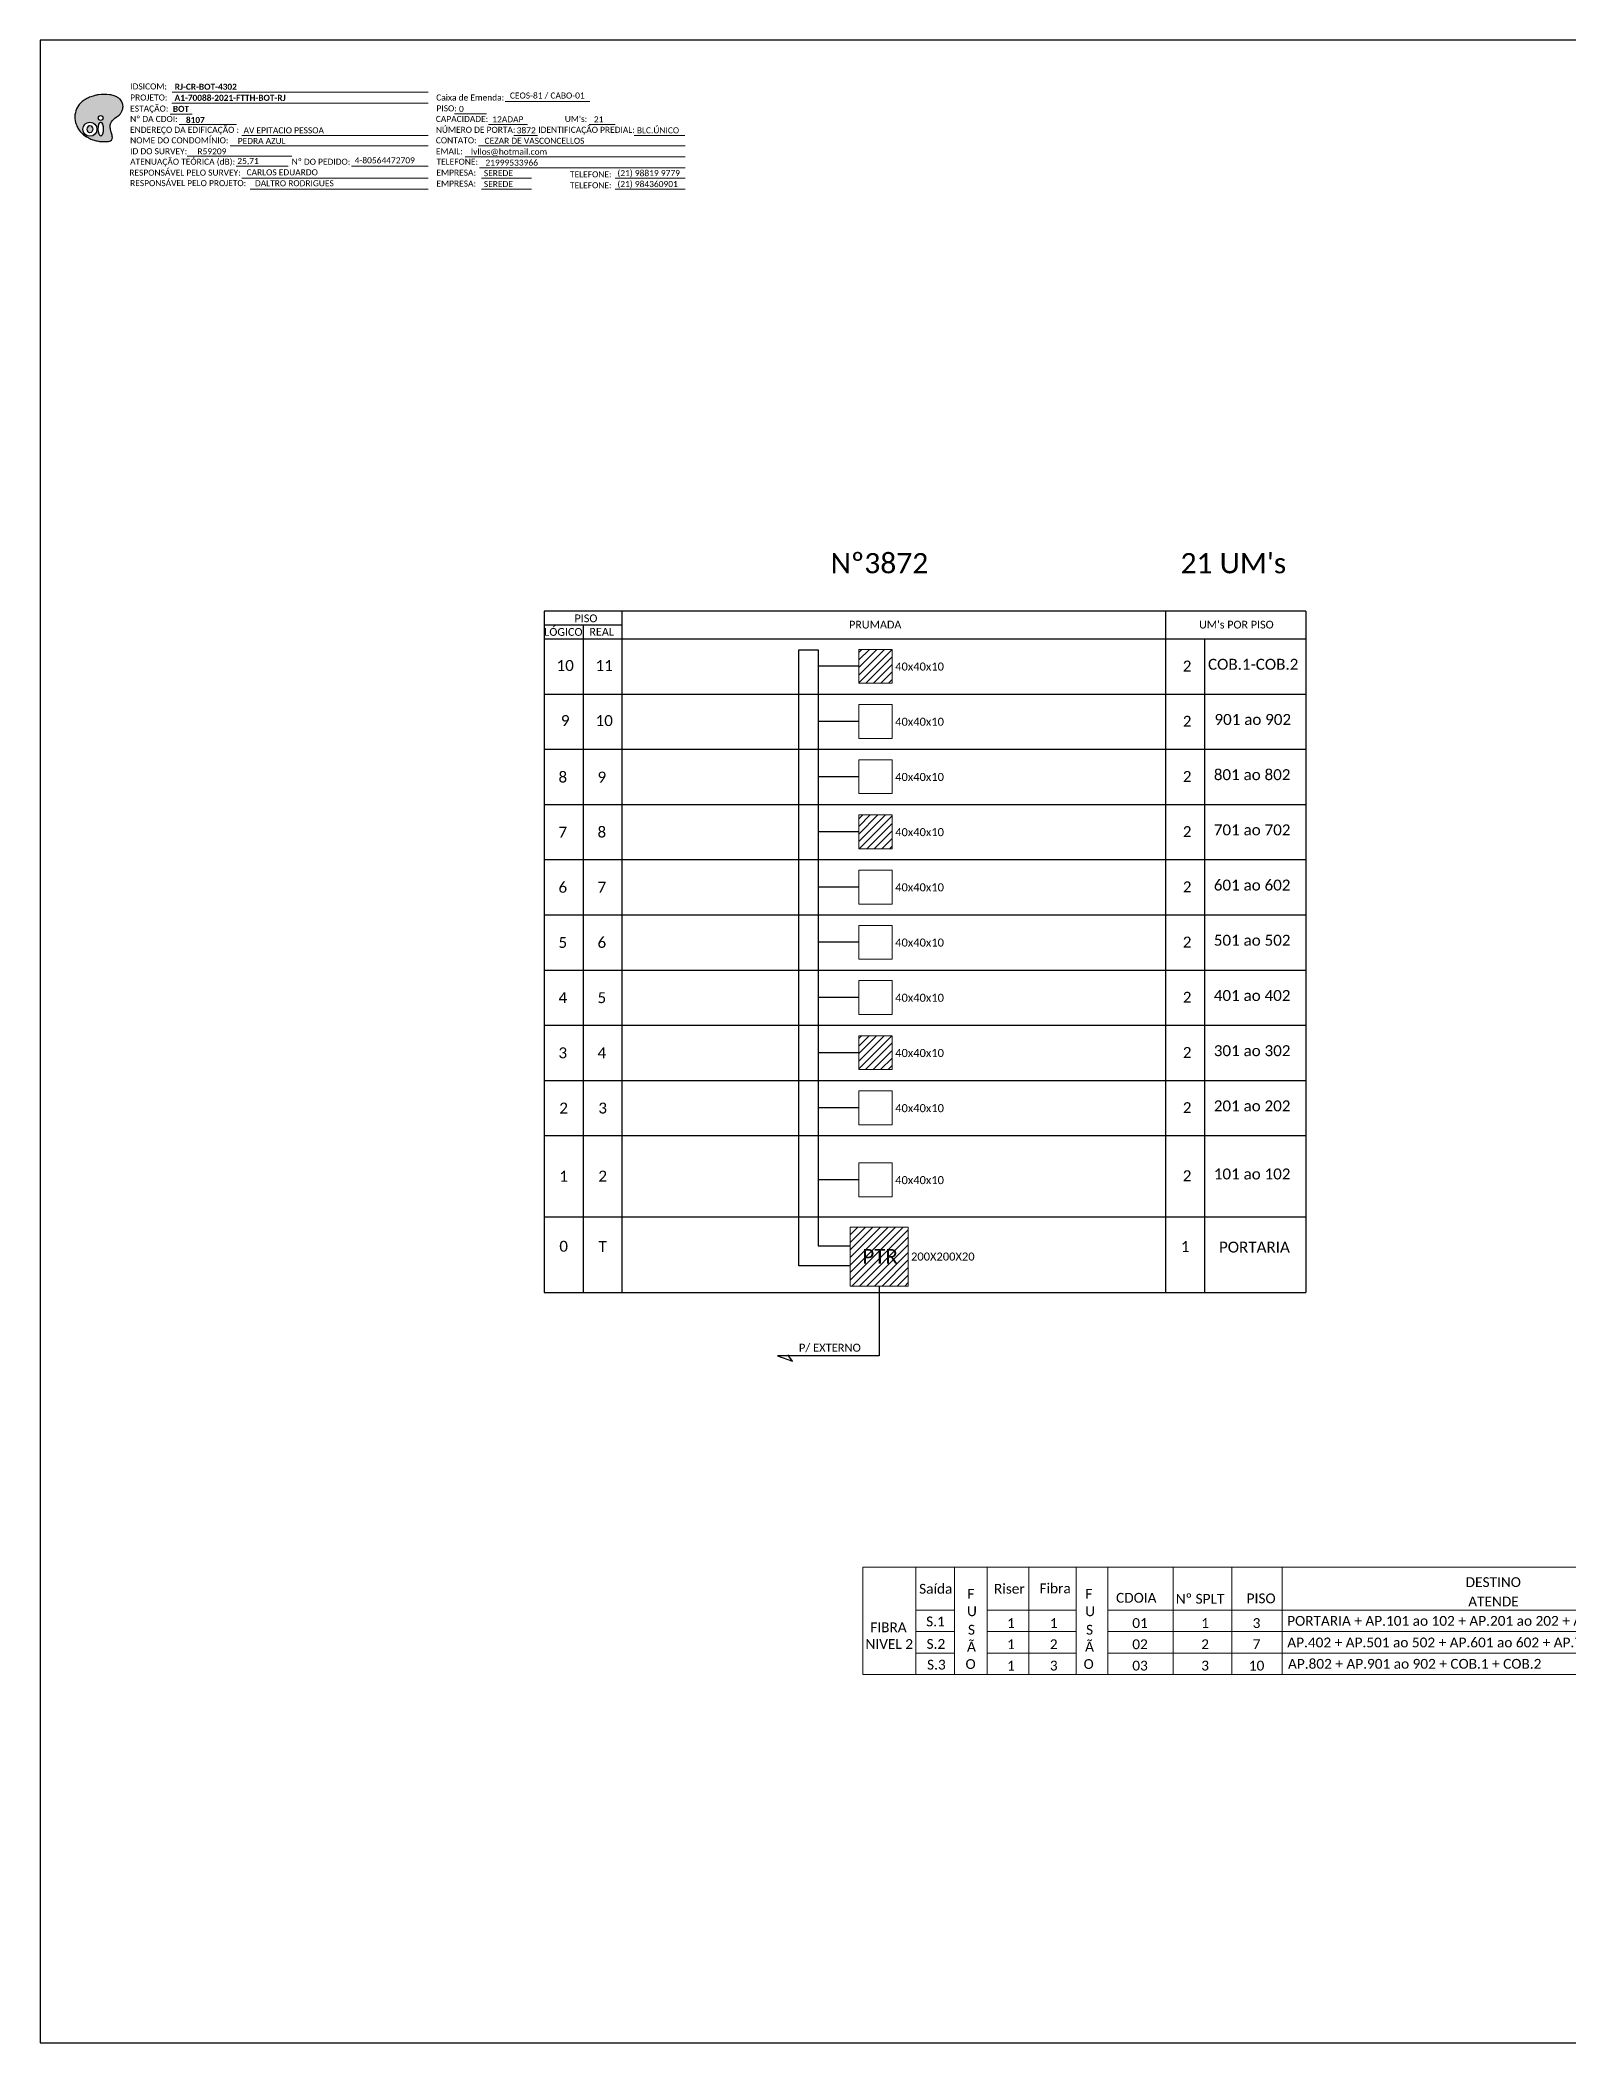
# Model space of a CAD drawing. Header units: metres. Extents: x -1286 to 457, y -500 to 94.
# Drawn here: x -384 to 69, y -500 to 94 of the extents above; entities that cross this region are included whole.
import ezdxf
from ezdxf.enums import TextEntityAlignment as Align

# ---------------------------------------------------------------- set-up
doc = ezdxf.new("R2010")
doc.units = ezdxf.units.M
doc.layers.add('(Notas)', color=7, linetype='Continuous', lineweight=0)
doc.layers.add('_NUMERAÇÃO_', color=34, linetype='Continuous', lineweight=0)
doc.layers.add('CAP a instalar', color=1, linetype='Continuous')
doc.styles.add('WMF-Calibri0', font='calibri.ttf')
doc.styles.add('WMF-Calibri1', font='calibrib.ttf')

# ---------------------------------------------------------------- blocks, each defined once
blk = doc.blocks.new('OI')
h = blk.add_hatch(color=40)
edge = h.paths.add_edge_path()
edge.add_spline(control_points=[(4.35, -0.67), (3.92, -0.99), (3.26, -1.5), (2.81, -2.59), (2.9, -3.5), (3.06, -4.27), (3.31, -4.85), (3.37, -5.39), (3.4, -5.88), (3.2, -6.4), (2.54, -6.61), (1.65, -6.63), (0.55, -6.67), (-0.56, -6.42), (-1.61, -6.14), (-2.77, -5.61), (-3.92, -4.77), (-4.89, -3.7), (-5.34, -2.65), (-5.6, -1.94), (-5.85, -0.96), (-5.71, 0.47), (-5.1, 2.02), (-4.14, 3.02), (-3.3, 3.61), (-2.37, 4.16), (-1.36, 4.44), (-0.56, 4.7), (0.79, 4.85), (2.24, 4.97), (3.79, 4.57), (4.67, 4.21), (5.44, 3.65), (5.76, 2.99), (6.03, 2.21), (6.01, 1.46), (5.72, 0.64), (5.31, 0.08), (4.88, -0.38), (4.51, -0.55), (4.35, -0.67)], knot_values=[0, 0, 0, 0, 1.60434, 2.417191, 3.427595, 4.282808, 4.776746, 5.304182, 5.888771, 6.258406, 6.858137, 7.79129, 8.986195, 10.124242, 11.187857, 12.242908, 13.953784, 15.414161, 16.515391, 17.349188, 17.675853, 19.552021, 21.515531, 22.568638, 23.63245, 24.621084, 25.782718, 26.745347, 27.142653, 29.870543, 31.004649, 31.921532, 32.709589, 33.801391, 34.042471, 35.192333, 35.971461, 36.628871, 37.254359, 37.836911, 37.836911, 37.836911, 37.836911], degree=3, periodic=0)
h.paths.add_polyline_path([(1.13, -0.87, -1), (-0.04, -0.87, -1)], flags=16)
edge = h.paths.add_edge_path(flags=16)
edge.add_ellipse((0.56, -3.59), major_axis=(-0.02, 1.71), ratio=0.361305, start_angle=0, end_angle=360)
h.paths.add_polyline_path([(-0.36, -3.62, -1), (-3.8, -3.62, -1)], flags=16)
edge = h.paths.add_edge_path(flags=0)
edge.add_ellipse((-2.08, -3.62), major_axis=(0, 0.885), ratio=0.758294, start_angle=0, end_angle=360)
at = {"color": 40}
for centre, radius in [((-2.08, -3.62), 1.72), ((0.54, -0.87), 0.587)]:
    blk.add_circle(centre, radius, dxfattribs=at)
blk.add_ellipse((-2.08, -3.62), major_axis=(0, 0.885), ratio=0.758294, start_param=-3.141592653589792, end_param=3.141592653589792, dxfattribs=at)
blk.add_ellipse((0.56, -3.59), major_axis=(-0.02, 1.71), ratio=0.361305, dxfattribs=at)
at = {"color": 40, "start_tangent": (-0.800898, -0.598801), "end_tangent": (-0.800898, -0.598801)}
blk.add_spline([(4.35, -0.67), (3.2, -1.78), (2.9, -2.54), (2.92, -3.55), (3.12, -4.38), (3.28, -4.85), (3.37, -5.37), (3.35, -5.95), (3.2, -6.29), (2.66, -6.55), (1.73, -6.63), (0.54, -6.62), (-0.58, -6.41), (-1.6, -6.11), (-2.56, -5.67), (-3.95, -4.67), (-4.89, -3.56), (-5.37, -2.56), (-5.64, -1.78), (-5.72, -1.46), (-5.63, 0.42), (-4.84, 2.22), (-4.13, 2.99), (-3.27, 3.62), (-2.4, 4.09), (-1.3, 4.47), (-0.37, 4.72), (0.02, 4.77), (2.75, 4.8), (3.85, 4.53), (4.69, 4.16), (5.31, 3.68), (5.85, 2.73), (5.93, 2.5), (5.94, 1.35), (5.67, 0.62), (5.29, 0.08), (4.84, -0.36), (4.35, -0.67)], degree=3, dxfattribs=at)

msp = doc.modelspace()

# ---------------------------------------------------------------- hatches: boundary and pattern name
h = msp.add_hatch()
h.set_pattern_fill('LINE', color=1, scale=0.5, angle=45)
h.paths.add_polyline_path([(-131.38, -86.5), (-141.29, -86.5), (-141.29, -96.54), (-131.38, -96.54)])
h.paths.add_polyline_path([(-131.38, -135.62), (-141.29, -135.62), (-141.29, -145.66), (-131.38, -145.66)])
h.paths.add_polyline_path([(-131.38, -201.11), (-141.29, -201.11), (-141.29, -211.15), (-131.38, -211.15)])
h = msp.add_hatch()
h.set_pattern_fill('ANSI31', color=1, scale=12.675488, style=0)
h.set_pattern_definition([(45, (-919.0853, -762.0324), (-1.1203655, 1.1203655), [])])
h.paths.add_polyline_path([(-143.83, -275.34), (-126.63, -275.34), (-126.63, -257.9), (-143.83, -257.9)])
h.paths.add_polyline_path([(-141.29, -269.82), (-128.51, -269.82), (-128.51, -263.29), (-141.29, -263.29)], flags=24)

# ---------------------------------------------------------------- linework, layer by layer
at = {"layer": '(Notas)', "lineweight": 0}
for p, q in [((-124.4, -390.55), (-124.4, -358.75)), ((-112.87, -390.55), (-112.87, -358.75)), ((-103.24, -390.55), (-103.24, -358.75)), ((-90.9, -390.55), (-90.9, -358.75)), ((-76.87, -390.55), (-76.87, -358.75)), ((-67.4, -390.55), (-67.4, -358.75)), ((-48.1, -390.55), (-48.1, -358.75)), ((-30.62, -390.55), (-30.62, -358.75)), ((-15.7, -390.55), (-15.7, -358.75))]:
    msp.add_line(p, q, dxfattribs=at)
msp.add_lwpolyline([(-384.06, -499.81), (456.94, -499.81), (456.94, 94.19), (-384.06, 94.19)], close=True)
at = {"color": 7, "lineweight": 0}
for points in [[(-344.93, 78.79), (-268.95, 78.79)], [(-345.46, 72.24), (-338.91, 72.24)], [(-344.96, 75.52), (-269, 75.52)], [(-261.18, 72.28), (-251.7, 72.28)], [(-246.14, 76.01), (-221, 76.01)], [(-342.8, 69.17), (-325.83, 69.17)], [(-324.23, 65.93), (-268.98, 65.93)], [(-251.13, 69.17), (-239.51, 69.17)], [(-243.55, 65.93), (-236.6, 65.93)], [(-221.19, 69.17), (-213.52, 69.17)], [(-207.85, 65.93), (-192.82, 65.93)], [(-340.48, 59.75), (-309.44, 59.75)], [(-327.64, 62.82), (-268.98, 62.82)], [(-258.05, 59.58), (-192.79, 59.58)], [(-254.02, 62.82), (-192.79, 62.82)], [(-325.95, 56.79), (-310.44, 56.79)], [(-291.72, 56.79), (-268.95, 56.79)], [(-253.77, 56.34), (-192.79, 56.34)], [(-324.23, 53.23), (-268.98, 53.23)], [(-321.74, 49.99), (-268.98, 49.99)], [(-253.16, 53.23), (-238.36, 53.23)], [(-253.16, 49.99), (-238.36, 49.99)], [(-213.56, 53.23), (-192.79, 53.23)], [(-213.56, 49.99), (-192.79, 49.99)]]:
    msp.add_lwpolyline(points, dxfattribs=at)
at = {"color": 0}
for points in [[(-8.7, -75.16), (-234.59, -75.16)], [(-234.59, -79.27), (-211.44, -79.27)], [(-234.59, -83.39), (-8.7, -83.39)]]:
    msp.add_lwpolyline(points, dxfattribs=at)
for points in [[(-234.59, -75.16), (-234.59, -83.39)], [(-211.44, -83.39), (-211.44, -75.16)], [(-50.29, -75.16), (-50.29, -83.39)], [(-8.7, -75.16), (-8.7, -83.39)], [(-223.02, -79.27), (-223.02, -83.39)], [(-234.59, -83.39), (-234.59, -277.29)], [(-234.59, -83.39), (-8.7, -83.39)], [(-223.02, -83.39), (-223.02, -277.29)], [(-211.44, -277.29), (-211.44, -83.39)], [(-50.29, -83.39), (-50.29, -277.29)], [(-38.72, -277.29), (-38.72, -83.39)], [(-8.7, -83.39), (-8.7, -277.29)], [(-234.59, -99.76), (-8.7, -99.76)], [(-234.59, -116.13), (-8.7, -116.13)], [(-234.59, -132.5), (-8.7, -132.5)], [(-234.59, -148.87), (-8.7, -148.87)], [(-234.59, -165.25), (-8.7, -165.25)], [(-234.59, -181.62), (-8.7, -181.62)], [(-234.59, -197.99), (-8.7, -197.99)], [(-234.59, -214.36), (-8.7, -214.36)], [(-234.59, -230.73), (-8.7, -230.73)], [(-234.59, -254.82), (-8.7, -254.82)], [(-234.59, -277.29), (-8.7, -277.29)]]:
    msp.add_lwpolyline(points)
at = {"color": 1, "lineweight": 0}
for points in [[(-131.38, -86.5), (-141.29, -86.5), (-141.29, -96.54), (-131.38, -96.54)], [(-131.38, -135.62), (-141.29, -135.62), (-141.29, -145.66), (-131.38, -145.66)], [(-131.38, -201.11), (-141.29, -201.11), (-141.29, -211.15), (-131.38, -211.15)], [(-143.83, -257.9), (-126.63, -257.9), (-126.63, -275.34), (-143.83, -275.34)]]:
    msp.add_lwpolyline(points, close=True, dxfattribs=at)
at = {"lineweight": 0}
for points in [[(-131.38, -102.87), (-141.29, -102.87), (-141.29, -112.92), (-131.38, -112.92)], [(-131.38, -119.25), (-141.29, -119.25), (-141.29, -129.29), (-131.38, -129.29)], [(-131.38, -151.99), (-141.29, -151.99), (-141.29, -162.03), (-131.38, -162.03)], [(-131.38, -168.36), (-141.29, -168.36), (-141.29, -178.4), (-131.38, -178.4)], [(-131.38, -184.73), (-141.29, -184.73), (-141.29, -194.77), (-131.38, -194.77)], [(-131.38, -217.48), (-141.29, -217.48), (-141.29, -227.52), (-131.38, -227.52)], [(-131.38, -238.81), (-141.29, -238.81), (-141.29, -248.85), (-131.38, -248.85)]]:
    msp.add_lwpolyline(points, close=True, dxfattribs=at)
at = {"color": 1}
for points in [[(-135.23, -275.34), (-135.23, -295.99), (-165.36, -295.99)], [(-165.36, -295.99), (-160.95, -297.58)], [(-160.95, -297.58), (-162.36, -295.75)]]:
    msp.add_lwpolyline(points, dxfattribs=at)
at = {"layer": '_NUMERAÇÃO_', "color": 0, "lineweight": 0}
for p, q in [((163.62, -358.75), (-140.04, -358.75)), ((-140.04, -358.75), (-140.04, -390.55)), ((-112.87, -371.47), (-124.4, -371.47)), ((-76.87, -371.47), (-103.24, -371.47)), ((163.62, -371.47), (-67.4, -371.47)), ((-112.87, -377.8), (-124.4, -377.8)), ((-76.87, -377.8), (-103.24, -377.8)), ((163.62, -377.8), (-67.4, -377.8)), ((-112.87, -384.22), (-124.4, -384.22)), ((-76.87, -384.22), (-103.24, -384.22)), ((163.62, -384.22), (-67.4, -384.22)), ((163.06, -390.55), (-140.04, -390.55)), ((-112.87, -390.55), (-124.4, -390.55)), ((-76.87, -390.55), (-103.24, -390.55)), ((163.62, -390.55), (-67.4, -390.55))]:
    msp.add_line(p, q, dxfattribs=at)
at = {"layer": 'CAP a instalar', "color": 3}
for points in [[(-159.08, -259.16), (-159.08, -86.6), (-153.38, -86.6), (-153.38, -263.37), (-143.83, -263.37)], [(-141.29, -91.52), (-153.19, -91.52)], [(-141.29, -107.89), (-153.19, -107.89)], [(-141.29, -124.27), (-153.19, -124.27)], [(-141.29, -140.64), (-153.19, -140.64)], [(-141.29, -157.01), (-153.19, -157.01)], [(-141.29, -173.38), (-153.19, -173.38)], [(-141.29, -189.75), (-153.19, -189.75)], [(-141.29, -206.13), (-153.19, -206.13)], [(-141.29, -222.5), (-153.19, -222.5)], [(-141.29, -243.83), (-153.19, -243.83)], [(-143.83, -269.29), (-159.08, -269.29), (-159.08, -259.16)]]:
    msp.add_lwpolyline(points, dxfattribs=at)

# ---------------------------------------------------------------- block references
at = {"color": 7, "xscale": 1.213923925163967, "yscale": 1.213923925163967, "zscale": 1.213923925163967, "rotation": 0.1532896023949059}
msp.add_blockref('OI', (-366.75, 72.14), dxfattribs=at)

# ---------------------------------------------------------------- texts
at = {"color": 7, "lineweight": 0, "style": 'WMF-Calibri0'}
for s, height, p in [('PROJETO:', 1.793, (-357.33, 76.26)), ('IDSICOM:', 1.793, (-357.33, 79.54)), ('Caixa de Emenda:', 1.7927, (-266.59, 76.26)), ('ESTAÇÃO:', 1.793, (-357.35, 72.98)), ('Nº DA CDOI:', 1.7927, (-357.35, 69.91)), ('CAPACIDADE:', 1.7927, (-266.7, 69.91)), ('PISO:', 1.793, (-266.52, 73.03)), ("UM's:", 1.793, (-228.46, 69.91)), ('ENDEREÇO DA EDIFICAÇÃO :', 1.7927, (-357.35, 66.68)), ('NOME DO CONDOMÍNIO:', 1.7927, (-357.35, 63.56)), ('CONTATO:', 1.793, (-266.7, 63.56)), ('NÚMERO DE PORTA:', 1.7927, (-266.7, 66.68)), ('IDENTIFICAÇÃO PREDIAL:', 1.7927, (-236.33, 66.68)), ('ATENUAÇÃO TEÓRICA (dB):', 1.7927, (-357.35, 57.21)), ('ID DO SURVEY:', 1.7927, (-357.35, 60.33)), ('EMAIL:', 1.793, (-266.7, 60.33)), ('RESPONSÁVEL PELO SURVEY:', 1.7927, (-357.59, 53.98)), ('Nº DO PEDIDO:', 1.7927, (-309.43, 57.21)), ('TELEFONE:', 1.793, (-266.52, 57.21)), ('EMPRESA:', 1.793, (-266.52, 53.98)), ('TELEFONE:', 1.793, (-226.92, 53.47)), ('RESPONSÁVEL PELO PROJETO:', 1.7927, (-357.35, 50.87)), ('EMPRESA:', 1.793, (-266.52, 50.74)), ('TELEFONE:', 1.793, (-226.92, 50.24))]:
    msp.add_text(s, height=height, dxfattribs=at).set_placement(p)
at = {"color": 7}
for s, height, style, p in [('A1-70088-2021-FTTH-BOT-RJ', 1.7927, 'WMF-Calibri1', (-344.17, 76.17)), ('RJ-CR-BOT-4302', 1.7927, 'WMF-Calibri1', (-344.13, 79.45)), ('CEOS-81 / CABO-01', 1.7927, 'WMF-Calibri0', (-244.74, 76.85)), ('BOT', 1.793, 'WMF-Calibri1', (-344.67, 72.89)), ('0', 1.79, 'WMF-Calibri0', (-259.83, 72.88)), ('12ADAP', 1.793, 'WMF-Calibri0', (-249.96, 69.79)), ('21', 1.793, 'WMF-Calibri0', (-219.84, 69.77)), ('AV EPITACIO PESSOA', 1.7927, 'WMF-Calibri0', (-323.72, 66.52)), ('3872', 1.793, 'WMF-Calibri0', (-242.73, 66.53)), ('BLC.ÚNICO', 1.793, 'WMF-Calibri0', (-207.09, 66.53)), ('R59209', 1.793, 'WMF-Calibri0', (-337.39, 60.28)), ('PEDRA AZUL', 1.793, 'WMF-Calibri0', (-325.44, 63.39)), ('4-80564472709', 1.7927, 'WMF-Calibri0', (-290.77, 57.62)), ('lvllos@hotmail.com', 1.7927, 'WMF-Calibri0', (-256.28, 60.18)), ('CEZAR DE VASCONCELLOS', 1.7927, 'WMF-Calibri0', (-252.24, 63.42)), ('25,71', 1.793, 'WMF-Calibri0', (-325.57, 57.45)), ('CARLOS EDUARDO', 1.7927, 'WMF-Calibri0', (-322.83, 54.07)), ('SEREDE', 1.793, 'WMF-Calibri0', (-252.46, 53.83)), ('21999533966', 1.7927, 'WMF-Calibri0', (-251.99, 56.94)), ('(21) 98819 9779', 1.7927, 'WMF-Calibri0', (-212.85, 53.83)), ('DALTRO RODRIGUES', 1.7927, 'WMF-Calibri0', (-320.34, 50.83)), ('SEREDE', 1.793, 'WMF-Calibri0', (-252.46, 50.59)), ('(21) 984360901', 1.7927, 'WMF-Calibri0', (-212.85, 50.59)), ('40x40x10', 2.373, 'WMF-Calibri0', (-130.49, -92.79)), ('COB.1-COB.2', 3.24, 'WMF-Calibri0', (-37.73, -92.55)), ('40x40x10', 2.373, 'WMF-Calibri0', (-130.49, -109.16)), ('901 ao 902', 3.24, 'WMF-Calibri0', (-35.82, -108.92)), ('40x40x10', 2.373, 'WMF-Calibri0', (-130.49, -125.53)), ('801 ao 802', 3.24, 'WMF-Calibri0', (-36.01, -125.29)), ('40x40x10', 2.373, 'WMF-Calibri0', (-130.49, -141.9)), ('701 ao 702', 3.24, 'WMF-Calibri0', (-36.01, -141.66)), ('40x40x10', 2.373, 'WMF-Calibri0', (-130.49, -158.27)), ('601 ao 602', 3.24, 'WMF-Calibri0', (-36.01, -158.03)), ('40x40x10', 2.373, 'WMF-Calibri0', (-130.49, -174.65)), ('501 ao 502', 3.24, 'WMF-Calibri0', (-36.01, -174.4)), ('40x40x10', 2.373, 'WMF-Calibri0', (-130.49, -191.02)), ('401 ao 402', 3.24, 'WMF-Calibri0', (-36.01, -190.78)), ('40x40x10', 2.373, 'WMF-Calibri0', (-130.49, -207.39)), ('301 ao 302', 3.24, 'WMF-Calibri0', (-36.01, -207.15)), ('40x40x10', 2.373, 'WMF-Calibri0', (-130.49, -223.76)), ('201 ao 202', 3.24, 'WMF-Calibri0', (-36.01, -223.52)), ('40x40x10', 2.373, 'WMF-Calibri0', (-130.49, -245.1)), ('101 ao 102', 3.24, 'WMF-Calibri0', (-36.01, -243.71)), ('PTR', 4.351, 'WMF-Calibri0', (-140.2, -268.71)), ('200X200X20', 2.373, 'WMF-Calibri0', (-125.79, -267.77)), ('PORTARIA', 3.24, 'WMF-Calibri0', (-34.48, -265.4))]:
    msp.add_text(s, height=height, dxfattribs=dict(at, style=style)).set_placement(p)
at = {"color": 7, "style": 'WMF-Calibri1'}
msp.add_text('8107', height=1.793, dxfattribs=at).set_placement((-338.01, 69.6), align=Align.CENTER)
at = {"color": 0, "style": 'WMF-Calibri0'}
for s, height, p in [('Nº3872', 6, (-149.64, -63.95)), ("21 UM's", 6, (-45.87, -63.95)), ('     PISO', 2.3, (-229.63, -78.46)), ('  LÓGICO', 2.3, (-236.17, -82.49)), ('    REAL', 2.3, (-224.41, -82.44)), ('PRUMADA', 2.3, (-144.17, -80.32)), ("UM's POR PISO", 2.3, (-40.4, -80.32))]:
    msp.add_text(s, height=height, dxfattribs=at).set_placement(p)
at = {"color": 7, "style": 'WMF-Calibri0'}
for s, height, p in [('10', 3.24, (-228.34, -91.29)), ('11', 3.24, (-216.77, -91.29)), ('9', 3.24, (-228.34, -107.63)), ('10', 3.24, (-216.77, -107.63)), ('P/ EXTERNO', 2.373, (-149.86, -293.62))]:
    msp.add_text(s, height=height, dxfattribs=at).set_placement(p, align=Align.MIDDLE_CENTER)
at = {"color": 7, "linetype": 'Continuous', "lineweight": 0, "style": 'WMF-Calibri0'}
for s, height, p in [('DESTINO', 2.911, (46.85, -363.14)), ('Saída', 2.911, (-118.47, -365.12)), ('F', 2.91, (-108.05, -366.63)), ('Riser', 2.911, (-96.64, -365.11)), ('Fibra', 2.911, (-83.06, -364.99)), ('F', 2.91, (-73.04, -366.63)), ('CDOIA', 2.911, (-59, -367.79)), ('Nº SPLT', 2.911, (-40.09, -368.08)), ('PISO', 2.911, (-21.98, -367.96)), ('ATENDE', 2.911, (46.92, -368.89)), ('S.1', 2.911, (-118.55, -374.8)), ('S.1', 2.911, (-118.55, -374.81)), ('U', 2.91, (-107.72, -371.78)), ('1', 2.91, (-96.16, -375.29)), ('1', 2.91, (-83.48, -375.29)), ('U', 2.91, (-72.71, -371.78)), ('01', 2.911, (-57.89, -375.29)), ('1', 2.91, (-38.59, -375.29)), ('3', 2.91, (-23.34, -375.29)), ('PORTARIA + AP.101 ao 102 + AP.201 ao 202 + AP.301 ao 302 + AP.401', 2.9106, (50.09, -374.63)), ('NIVEL 2', 2.911, (-132.24, -381.5)), ('FIBRA ', 2.911, (-131.98, -376.54)), ('S.2', 2.911, (-118.42, -381.46)), ('S.2', 2.911, (-118.42, -381.47)), ('Ã', 2.91, (-107.88, -382.28)), ('S', 2.91, (-107.87, -377.26)), ('1', 2.91, (-96.16, -381.56)), ('2', 2.91, (-83.48, -381.56)), ('Ã', 2.91, (-72.87, -382.28)), ('S', 2.91, (-72.86, -377.26)), ('02', 2.911, (-57.89, -381.56)), ('2', 2.91, (-38.59, -381.56)), ('7', 2.91, (-23.34, -381.56)), ('AP.402 + AP.501 ao 502 + AP.601 ao 602 + AP.701 ao 702 + AP.801', 2.9106, (47.19, -381.04)), ('O', 2.91, (-108.13, -387.43)), ('O', 2.91, (-73.12, -387.43)), ('AP.802 + AP.901 ao 902 + COB.1 + COB.2', 2.9106, (23.55, -387.37)), ('S.3', 2.911, (-118.28, -387.62)), ('1', 2.91, (-96.16, -387.9)), ('3', 2.91, (-83.48, -387.9)), ('03', 2.911, (-57.89, -387.9)), ('3', 2.91, (-38.59, -387.9)), ('10', 2.911, (-23.34, -387.9))]:
    msp.add_text(s, height=height, dxfattribs=at).set_placement(p, align=Align.MIDDLE_CENTER)
at = {"color": 7, "style": 'WMF-Calibri0'}
for tag, flags, p in [('2', 4, (-43.92, -91.46)), ('2', 4, (-43.92, -107.83)), ('8', 4, (-229.05, -124.38)), ('9', 4, (-217.48, -124.38)), ('2', 4, (-43.92, -124.2)), ('7', 4, (-229.05, -140.69)), ('8', 4, (-217.48, -140.69)), ('2', 4, (-43.92, -140.57)), ('6', 4, (-229.05, -157.06)), ('7', 4, (-217.48, -157.06)), ('2', 4, (-43.92, -156.95)), ('5', 4, (-229.05, -173.43)), ('6', 4, (-217.48, -173.43)), ('2', 4, (-43.92, -173.32)), ('4', 4, (-229.05, -189.8)), ('5', 4, (-217.48, -189.8)), ('2', 4, (-43.92, -189.69)), ('3', 4, (-229.05, -206.17)), ('4', 4, (-217.48, -206.17)), ('2', 4, (-43.92, -206.06)), ('2', 4, (-228.8, -222.55)), ('3', 4, (-217.23, -222.55)), ('2', 4, (-43.92, -222.43)), ('1', 4, (-228.8, -242.73)), ('2', 4, (-217.23, -242.73)), ('2', 4, (-43.92, -242.62)), ('0', 4, (-228.8, -263.52)), ('T', 12, (-217.23, -263.58)), ('1', 4, (-44.5, -263.63))]:
    msp.add_attdef(tag, text='XX', height=3.24, dxfattribs=dict(at, flags=flags)).set_placement(p, align=Align.MIDDLE_CENTER)

doc.saveas('drawing.dxf')
